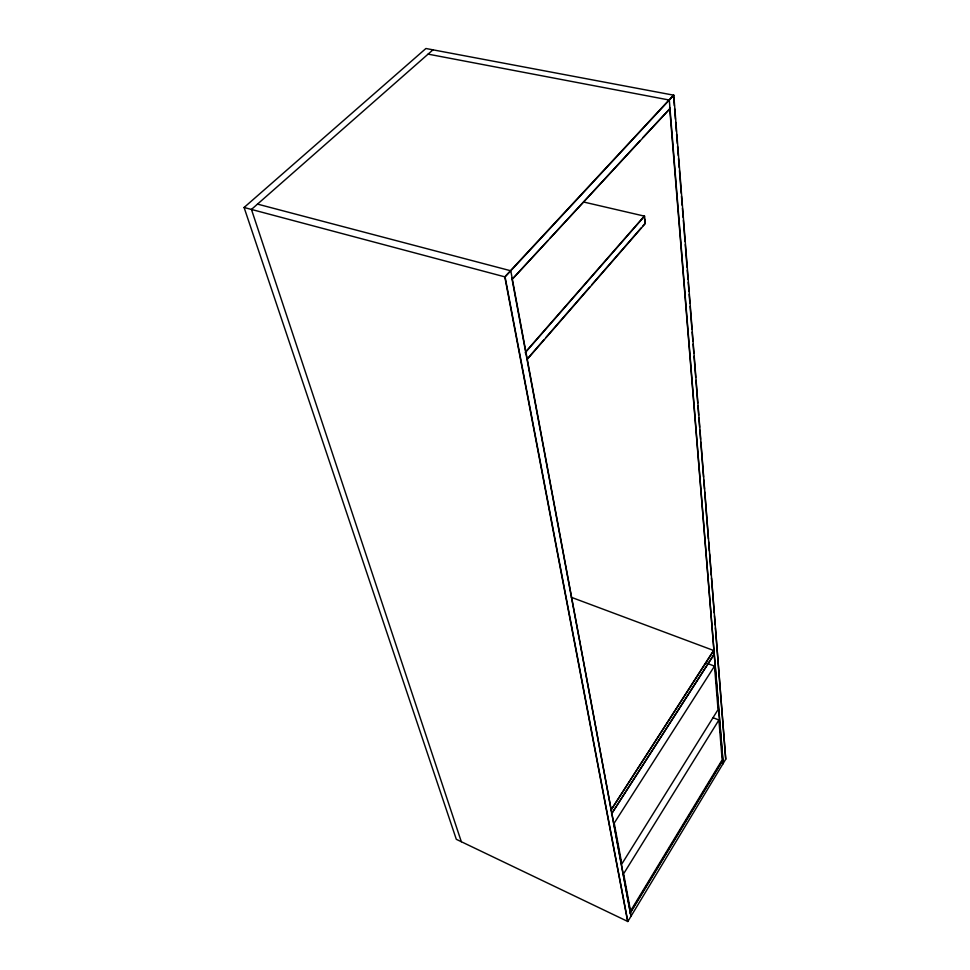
<?xml version="1.0" encoding="UTF-8"?>
<svg xmlns="http://www.w3.org/2000/svg" width="970" height="970" viewBox="0 0 970 970"><rect width="100%" height="100%" fill="white"/><g stroke="black" fill="none" stroke-linecap="round" stroke-linejoin="round"><path stroke-width="1.45" d="M725.73 759.195L673.798 95.205L425.915 48.5L244.088 207.483L456.312 839.317L627.832 921.5L725.73 759.195L715.399 627.893M718.903 720.019L623.625 873.764L630.536 911.012L722.165 759.874L718.903 720.019L712.914 717.642M714.502 666.135L614.216 823.106L621.806 864.003L718.055 709.616L714.502 666.135L706.997 663.298M713.593 650.47L611.027 810.023L713.787 650.543L571.342 597.314M527.28 358.912L544.097 339.561M546.086 337.281L589.627 287.193M591.603 284.925L641.085 228.011M643.062 225.731L645.038 223.452L644.589 219.038M527.547 358.985L645.293 223.512L644.553 216.164L583.782 202.051M525.898 351.564L644.298 216.104M525.17 352.777L644.553 216.164M513.118 278.257L547.917 240.536M549.966 238.317L640.03 140.698M643.11 137.364L670.003 108.579L512.099 279.372M673.519 95.145L504.788 276.838L627.651 921.415M627.832 921.5L505.079 276.923L673.798 95.205M432.972 49.834L251.448 209.435L461.32 841.717M428.085 54.126L669.3 100.043L723.171 763.79L669.639 107.537M257.511 204.1L510.778 270.788L630.997 916.262L511.869 278.147M244.088 207.483L505.079 276.923M673.641 96.66L674.356 105.718M674.587 108.737L675.423 119.298M675.654 122.317L676.369 131.374M676.611 134.393L677.315 143.439M677.557 146.458L678.272 155.515M678.503 158.534L679.218 167.592M679.449 170.611L681.231 193.248M681.473 196.267L682.177 205.325M682.419 208.344L683.135 217.389M683.365 220.408L685.026 241.542M685.269 244.561L687.051 267.199M687.281 270.218L687.997 279.275M688.239 282.294L688.942 291.352M689.185 294.359L689.9 303.416M690.131 306.435L691.913 329.072M692.144 332.092L692.859 341.149M693.101 344.168L693.805 353.225M694.047 356.245L695.708 377.366M695.951 380.385L697.721 403.023M697.963 406.042L698.679 415.099M698.909 418.118L699.625 427.176M699.867 430.195L700.57 439.252M700.813 442.271L703.541 476.973M703.771 479.992L704.487 489.05M704.729 492.069L708.403 538.859M708.646 541.878L709.349 550.924M709.591 553.943L711.252 575.077M711.495 578.096L714.223 612.81M714.453 615.829L715.169 624.874M722.711 760.274L630.209 912.964L722.711 760.274M713.932 654.604L611.549 813.842L713.932 654.604"/></g></svg>
